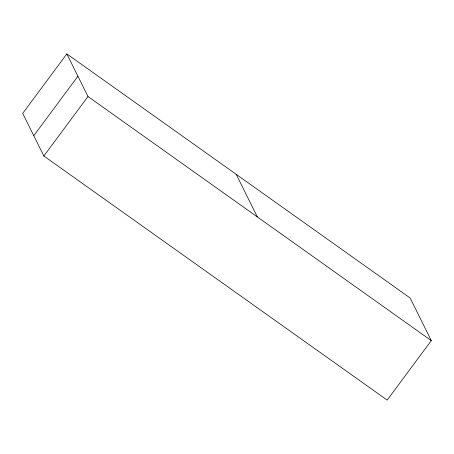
<?xml version="1.0" encoding="UTF-8"?>
<svg xmlns="http://www.w3.org/2000/svg" width="454" height="454" viewBox="0 0 454 454"><rect width="100%" height="100%" fill="white"/><g stroke="black" fill="none" stroke-linecap="round" stroke-linejoin="round"><path stroke-width="0.68" d="M66.829 53.907L22.7 113.375L43.856 156L387.171 400.093L431.3 340.625L410.144 298L66.829 53.907L87.991 96.526L431.3 340.625M33.783 135.701L77.912 76.232M43.856 156L87.991 96.526M236.199 174.325L257.356 216.95"/></g></svg>
